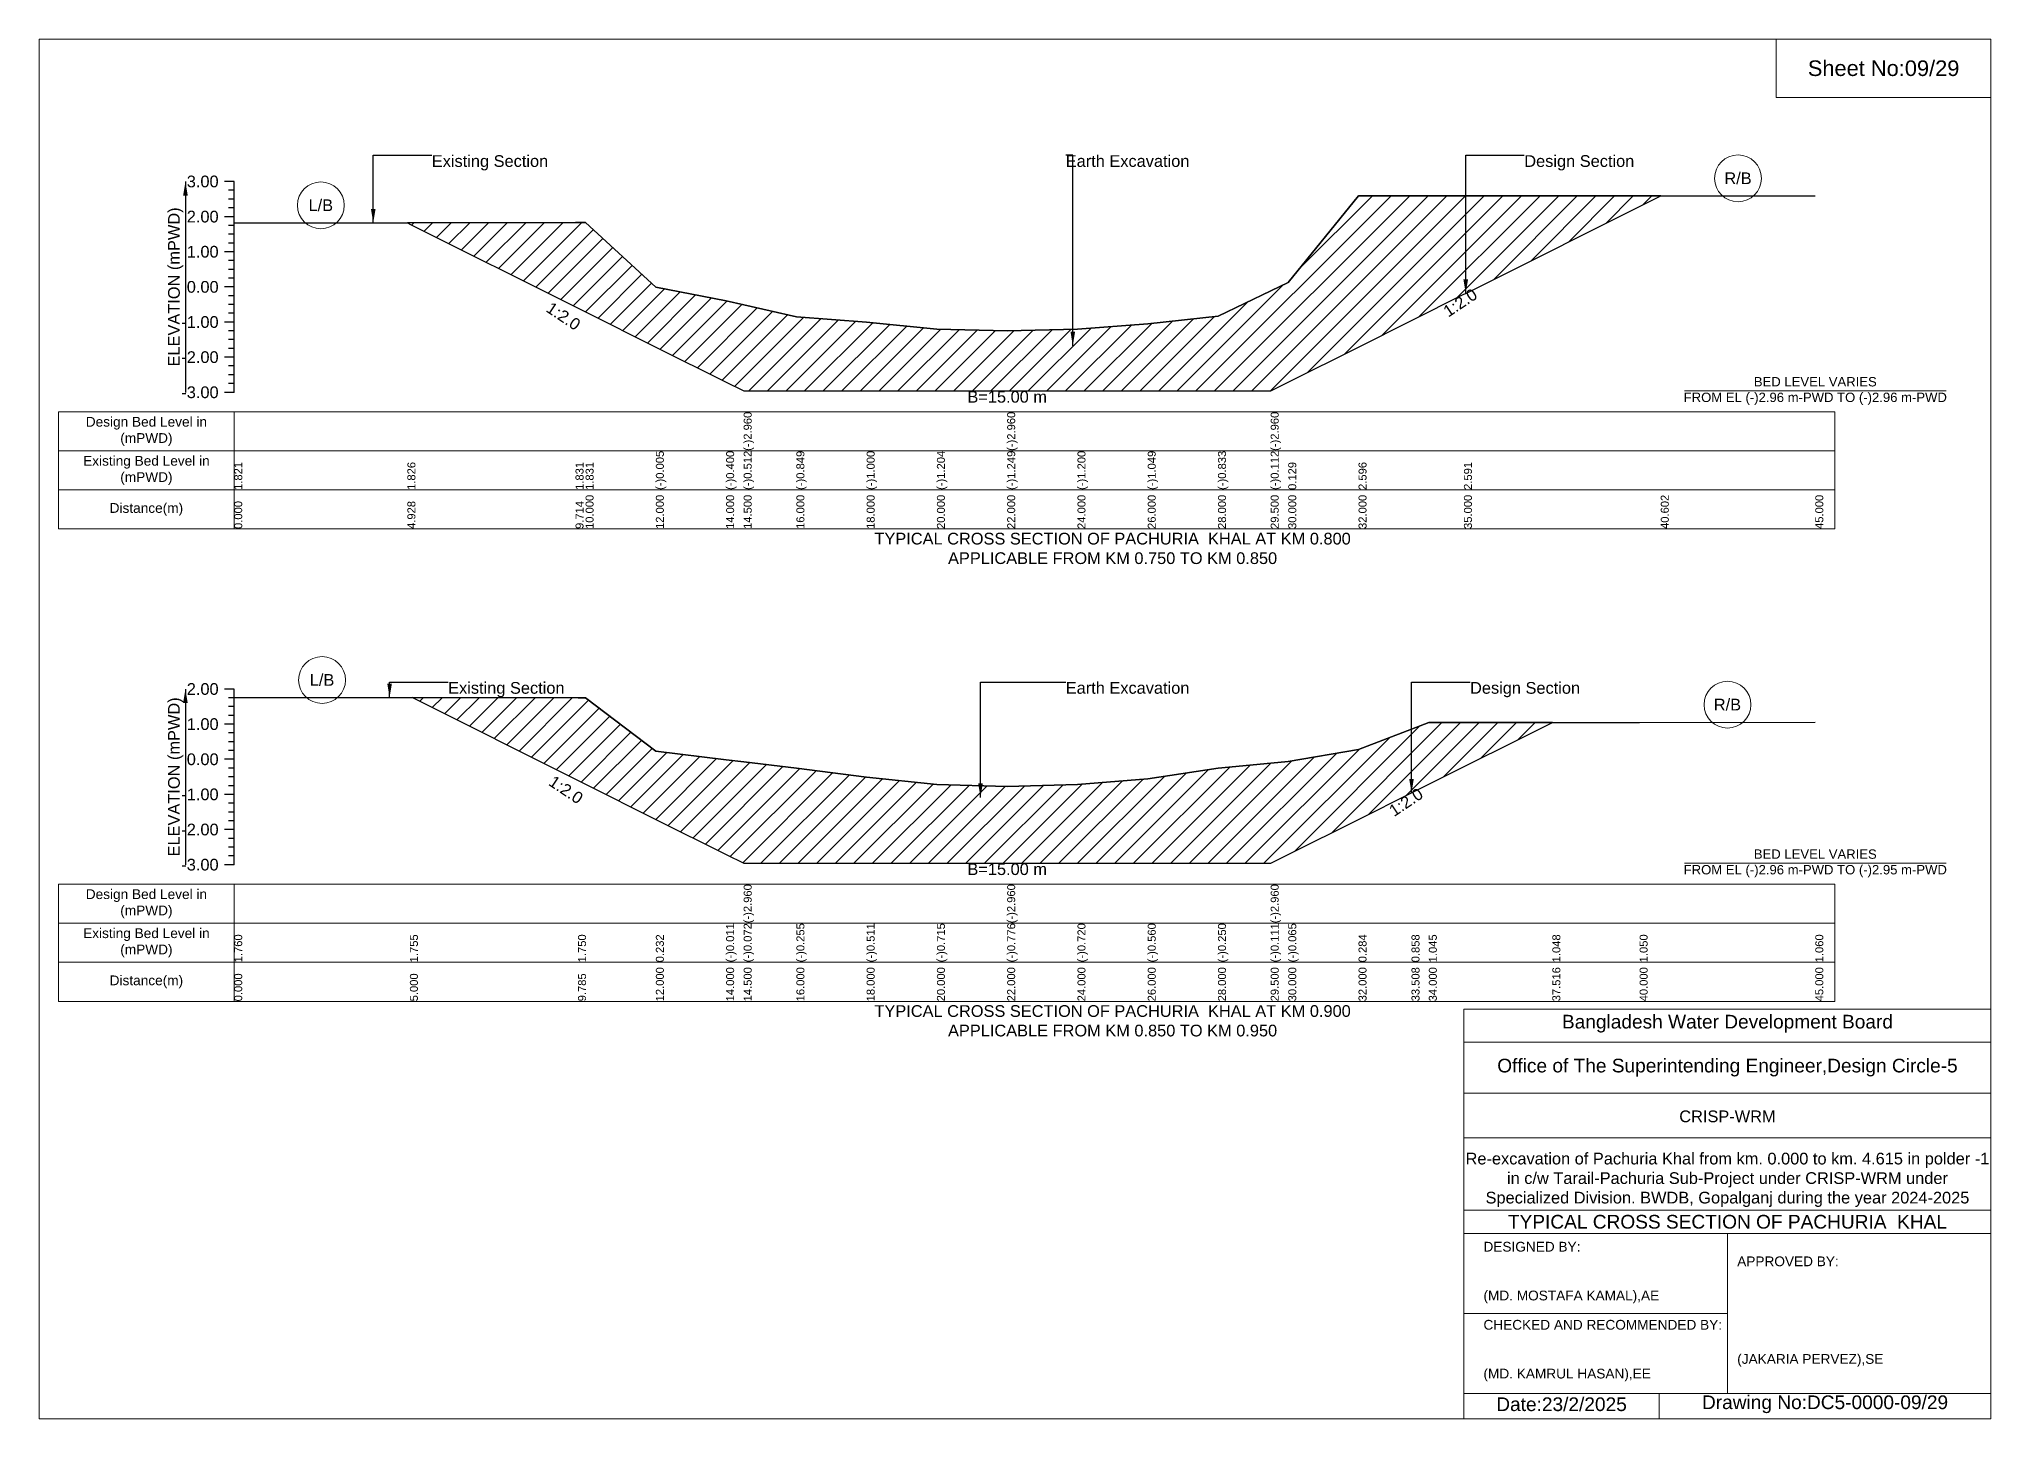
# Model space of a CAD drawing. Header units: inches. Extents: x 91000 to 388000, y -11806 to 0.
# Drawn here: x 180000 to 188000, y -5656 to 0 of the extents above; entities that cross this region are included whole.
import ezdxf

# ---------------------------------------------------------------- set-up
doc = ezdxf.new("R2010")
doc.units = ezdxf.units.IN
doc.header["$LTSCALE"] = 7
doc.header["$MEASUREMENT"] = 0
for name, color, linetype, lineweight in [('Cross section Data Border', 7, 'Continuous', 9), ('Cross Section Labels', 7, 'Continuous', 9), ('Existing_Bed_Level for Xsection', 7, 'Continuous', 25), ('Long Section Labels', 7, 'Continuous', 9)]:
    doc.layers.add(name, color=color, linetype=linetype, lineweight=lineweight)
doc.styles.get("Standard").update_dxf_attribs({"font": 'arial.ttf'})
doc.dimstyles.get("Standard").update_dxf_attribs({"dimtxt": 0.18, "dimasz": 0.18, "dimexe": 0.18, "dimexo": 0.0625, "dimgap": 0.09, "dimtad": 0, "dimtih": 1, "dimtoh": 1, "dimdec": 4, "dimzin": 0, "dimdsep": 46, "dimtxsty": 'Standard', "dimcen": 0.09, "dimadec": 0, "dimazin": 0, "dimtfac": 1, "dimtdec": 4, "dimtofl": 0, "dimtmove": 0, "dimatfit": 3, "dimfxl": 1, "dimtolj": 1, "dimtzin": 0, "dimarcsym": 0})

msp = doc.modelspace()

# ---------------------------------------------------------------- hatches: boundary and pattern name
at = {"layer": 'Existing_Bed_Level for Xsection'}
h = msp.add_hatch(dxfattribs=at)
h.set_pattern_fill('ANSI31', color=256, scale=432, style=0)
h.paths.add_polyline_path([(181509.7, -753.2), (181520, -758.4), (182198.8, -1097.8), (182240, -1118.4), (182528, -1262.4), (182816, -1406.4), (182888, -1442.4), (183104, -1442.4), (183392, -1442.4), (183680, -1442.4), (183968, -1442.4), (184256, -1442.4), (184544, -1442.4), (184832, -1442.4), (185048, -1442.4), (185120, -1406.4), (185408, -1262.4), (185840, -1046.4), (185847.3, -1042.7), (186646.7, -643), (185847.3, -643), (185840, -643), (185408, -642.3), (185120, -997.6), (185048, -1032.2), (184832, -1136.1), (184544, -1167.2), (184256, -1188.9), (183968, -1196), (183680, -1189.5), (183392, -1160.1), (183104, -1138.4), (182888, -1089.9), (182816, -1073.7), (182528, -1016.9), (182240, -752.5), (182198.8, -752.5), (181520, -753.2)])
h = msp.add_hatch(dxfattribs=at)
h.set_pattern_fill('ANSI31', color=256, scale=432, style=0)
h.paths.add_polyline_path([(181530.1, -2699.5), (182209.1, -3039), (182240, -3054.5), (182528, -3198.5), (182816, -3342.5), (182888, -3378.5), (183104, -3378.5), (183392, -3378.5), (183680, -3378.5), (183968, -3378.5), (184256, -3378.5), (184544, -3378.5), (184832, -3378.5), (185048, -3378.5), (185120, -3342.5), (185408, -3198.5), (185625.1, -3089.9), (185696, -3054.5), (186202.3, -2801.4), (185696, -2801.8), (185625.1, -2828.7), (185408, -2911.4), (185120, -2961.6), (185048, -2968.3), (184832, -2988.3), (184544, -3032.9), (184256, -3055.9), (183968, -3064), (183680, -3055.2), (183392, -3025.8), (183104, -2989), (182888, -2962.6), (182816, -2953.8), (182528, -2918.8), (182240, -2700.3), (182209.1, -2700.2)])

# ---------------------------------------------------------------- linework, layer by layer
at = {"layer": 'Cross section Data Border'}
for points in [[(180080, -1528.1), (187360, -1528.1), (187360, -2008.1), (180080, -2008.1)], [(180080, -3464.3), (187360, -3464.3), (187360, -3944.3), (180080, -3944.3)]]:
    msp.add_lwpolyline(points, close=True, dxfattribs=at)
for points in [[(180800, -1528.1), (180800, -2008.1)], [(180080, -1688.1), (187360, -1688.1)], [(180080, -1848.1), (187360, -1848.1)], [(180800, -3464.3), (180800, -3944.3)], [(180080, -3624.3), (187360, -3624.3)], [(180080, -3784.3), (187360, -3784.3)]]:
    msp.add_lwpolyline(points, dxfattribs=at)
at = {"layer": 'Cross Section Labels'}
for points in [[(186744.2, -1442.4), (187815.8, -1442.4)], [(186744.2, -3378.5), (187815.8, -3378.5)]]:
    msp.add_lwpolyline(points, dxfattribs=at)
for centre in [(186963.3, -571), (181154.8, -681.6), (181160, -2627.2), (186920, -2728.3)]:
    msp.add_circle(centre, 96, dxfattribs=at)
at = {"layer": 'Existing_Bed_Level for Xsection'}
for points in [[(180800, -584.1), (180760, -584.1)], [(180800, -620.1), (180776, -620.1)], [(180800, -1448.1), (180800, -1304.1), (180800, -1160.1), (180800, -1016.1), (180800, -872.1), (180800, -728.1), (180800, -584.1)], [(180800, -656.1), (180776, -656.1)], [(180800, -692.1), (180776, -692.1)], [(180800, -753.9), (181509.7, -753.2), (181520, -753.2), (182198.8, -752.5), (182240, -752.5), (182528, -1016.9), (182816, -1073.7), (182888, -1089.9), (182888, -1089.9), (183104, -1138.4), (183392, -1160.1), (183680, -1189.5), (183968, -1196), (183968, -1196), (184256, -1188.9), (184544, -1167.2), (184832, -1136.1), (185048, -1032.2), (185048, -1032.2), (185120, -997.6), (185408, -642.3), (185840, -643), (185847.3, -643), (186646.7, -643), (187280, -643)], [(180800, -728.1), (180760, -728.1)], [(180800, -764.1), (180776, -764.1)], [(180800, -872.1), (180760, -872.1)], [(180800, -800.1), (180776, -800.1)], [(180800, -836.1), (180776, -836.1)], [(180800, -908.1), (180776, -908.1)], [(180800, -944.1), (180776, -944.1)], [(180800, -1016.1), (180760, -1016.1)], [(180800, -980.1), (180776, -980.1)], [(180800, -1052.1), (180776, -1052.1)], [(180800, -1088.1), (180776, -1088.1)], [(180800, -1160.1), (180760, -1160.1)], [(180800, -1124.1), (180776, -1124.1)], [(180800, -1196.1), (180776, -1196.1)], [(180800, -1232.1), (180776, -1232.1)], [(180800, -1268.1), (180776, -1268.1)], [(180800, -1304.1), (180760, -1304.1)], [(180800, -1340.1), (180776, -1340.1)], [(180800, -1376.1), (180776, -1376.1)], [(180800, -1412.1), (180776, -1412.1)], [(180800, -1448.1), (180760, -1448.1)], [(180800, -2664.3), (180760, -2664.3)], [(180800, -2700.3), (180776, -2700.3)], [(180800, -3384.3), (180800, -3240.3), (180800, -3096.3), (180800, -2952.3), (180800, -2808.3), (180800, -2664.3)], [(180800, -2698.8), (181520, -2699.5), (181530.1, -2699.5), (182209.1, -2700.2), (182240, -2700.3), (182528, -2918.8), (182816, -2953.8), (182888, -2962.6), (182888, -2962.6), (183104, -2989), (183392, -3025.8), (183680, -3055.2), (183968, -3064), (183968, -3064), (184256, -3055.9), (184544, -3032.9), (184832, -2988.3), (185048, -2968.3), (185048, -2968.3), (185120, -2961.6), (185408, -2911.4), (185625.1, -2828.7), (185696, -2801.8), (186202.3, -2801.4), (186560, -2801.1), (187280, -2799.6)], [(180800, -2736.3), (180776, -2736.3)], [(180800, -2772.3), (180776, -2772.3)], [(180800, -2808.3), (180760, -2808.3)], [(180800, -2844.3), (180776, -2844.3)], [(180800, -2952.3), (180760, -2952.3)], [(180800, -2880.3), (180776, -2880.3)], [(180800, -2916.3), (180776, -2916.3)], [(180800, -2988.3), (180776, -2988.3)], [(180800, -3024.3), (180776, -3024.3)], [(180800, -3096.3), (180760, -3096.3)], [(180800, -3060.3), (180776, -3060.3)], [(180800, -3132.3), (180776, -3132.3)], [(180800, -3168.3), (180776, -3168.3)], [(180800, -3240.3), (180760, -3240.3)], [(180800, -3204.3), (180776, -3204.3)], [(180800, -3276.3), (180776, -3276.3)], [(180800, -3312.3), (180776, -3312.3)], [(180800, -3348.3), (180776, -3348.3)], [(180800, -3384.3), (180760, -3384.3)]]:
    msp.add_lwpolyline(points, dxfattribs=at)
for points in [[(181509.7, -753.2), (181520, -758.4), (182198.8, -1097.8), (182240, -1118.4), (182528, -1262.4), (182816, -1406.4), (182888, -1442.4), (182888, -1442.4), (183104, -1442.4), (183392, -1442.4), (183680, -1442.4), (183968, -1442.4), (183968, -1442.4), (184256, -1442.4), (184544, -1442.4), (184832, -1442.4), (185048, -1442.4), (185048, -1442.4), (185120, -1406.4), (185408, -1262.4), (185840, -1046.4), (185847.3, -1042.7), (186646.7, -643), (185847.3, -643), (185840, -643), (185408, -642.3), (185120, -997.6), (185048, -1032.2), (185048, -1032.2), (184832, -1136.1), (184544, -1167.2), (184256, -1188.9), (183968, -1196), (183968, -1196), (183680, -1189.5), (183392, -1160.1), (183104, -1138.4), (182888, -1089.9), (182888, -1089.9), (182816, -1073.7), (182528, -1016.9), (182240, -752.5), (182198.8, -752.5), (181520, -753.2)], [(181530.1, -2699.5), (181530.1, -2699.5), (182209.1, -3039), (182240, -3054.5), (182528, -3198.5), (182816, -3342.5), (182888, -3378.5), (182888, -3378.5), (183104, -3378.5), (183392, -3378.5), (183680, -3378.5), (183968, -3378.5), (183968, -3378.5), (184256, -3378.5), (184544, -3378.5), (184832, -3378.5), (185048, -3378.5), (185048, -3378.5), (185120, -3342.5), (185408, -3198.5), (185625.1, -3089.9), (185696, -3054.5), (186202.3, -2801.4), (185696, -2801.8), (185625.1, -2828.7), (185408, -2911.4), (185120, -2961.6), (185048, -2968.3), (185048, -2968.3), (184832, -2988.3), (184544, -3032.9), (184256, -3055.9), (183968, -3064), (183968, -3064), (183680, -3055.2), (183392, -3025.8), (183104, -2989), (182888, -2962.6), (182888, -2962.6), (182816, -2953.8), (182528, -2918.8), (182240, -2700.3), (182209.1, -2700.2), (181530.1, -2699.5)]]:
    msp.add_lwpolyline(points, close=True, dxfattribs=at)
at = {"layer": 'Long Section Labels'}
for points in [[(180000, 0), (188000, 0), (188000, -5656), (180000, -5656)], [(187120, 0), (188000, 0), (188000, -240), (187120, -240)]]:
    msp.add_lwpolyline(points, close=True, dxfattribs=at)
for points in [[(185840, -5656), (185840, -3976), (188000, -3976)], [(185840, -4112), (188000, -4112)], [(185840, -4320), (188000, -4320)], [(185840, -4504), (188000, -4504)], [(185840, -4800), (188000, -4800)], [(185840, -4896), (188000, -4896)], [(186920, -4896), (186920, -5552)], [(185840, -5224), (186920, -5224)], [(185840, -5552), (188000, -5552)], [(186640, -5552), (186640, -5656)]]:
    msp.add_lwpolyline(points, dxfattribs=at)

# ---------------------------------------------------------------- texts
at = {"layer": 'Cross section Data Border', "char_height": 40, "width": 640, "attachment_point": 5}
for s, insert in [('Design Bed Level in (mPWD)', (180440, -1608.1)), ('Existing Bed Level in (mPWD)', (180440, -1768.1)), ('Distance(m)', (180440, -1928.1)), ('Design Bed Level in (mPWD)', (180440, -3544.3)), ('Existing Bed Level in (mPWD)', (180440, -3704.3)), ('Distance(m)', (180440, -3864.3))]:
    msp.add_mtext(s, dxfattribs=dict(at, insert=insert))
at = {"layer": 'Cross Section Labels'}
for s, insert, char_height, attachment_point in [('Existing Section', (181609.8, -476.1), 48, 1), ('Earth Excavation', (184208, -476.1), 48, 1), ('Design Section', (186087.3, -476.1), 48, 1), ('R/B', (186963.3, -571), 48, 5), ('L/B', (181154.8, -681.6), 48, 5), ('BED LEVEL VARIES ^JFROM EL (-)2.96 m-PWD TO (-)2.96 m-PWD', (187280, -1442.4), 38.4, 5), ('B=15.00 m', (183968, -1442.4), 48, 2), ('TYPICAL CROSS SECTION OF PACHURIA  KHAL AT KM 0.800^JAPPLICABLE FROM KM 0.750 TO KM 0.850', (184400, -2088.1), 48, 5), ('L/B', (181160, -2627.2), 48, 5), ('Existing Section', (181676.7, -2635.5), 48, 1), ('Earth Excavation', (184208, -2635.5), 48, 1), ('Design Section', (185865.1, -2635.5), 48, 1), ('R/B', (186920, -2728.3), 48, 5), ('BED LEVEL VARIES ^JFROM EL (-)2.96 m-PWD TO (-)2.95 m-PWD', (187280, -3378.5), 38.4, 5), ('B=15.00 m', (183968, -3378.5), 48, 2), ('TYPICAL CROSS SECTION OF PACHURIA  KHAL AT KM 0.900^JAPPLICABLE FROM KM 0.850 TO KM 0.950', (184400, -4024.3), 48, 5)]:
    msp.add_mtext(s, dxfattribs=dict(at, insert=insert, char_height=char_height, attachment_point=attachment_point))
at = {"layer": 'Cross Section Labels', "char_height": 48, "attachment_point": 2}
for insert, rotation in [((185811.3, -1060.7), 33.69007), ((182162.8, -1115.8), 326.30993), ((182173.1, -3057), 326.30993), ((185589.1, -3107.9), 33.69007)]:
    msp.add_mtext('1:2.0', dxfattribs=dict(at, insert=insert, rotation=rotation))
at = {"layer": 'Existing_Bed_Level for Xsection', "char_height": 48, "attachment_point": 6}
for s, insert in [('3.00', (180736, -584.1)), ('2.00', (180736, -728.1)), ('1.00', (180736, -872.1)), ('0.00', (180736, -1016.1)), ('-1.00', (180736, -1160.1)), ('-2.00', (180736, -1304.1)), ('-3.00', (180736, -1448.1)), ('2.00', (180736, -2664.3)), ('1.00', (180736, -2808.3)), ('0.00', (180736, -2952.3)), ('-1.00', (180736, -3096.3)), ('-2.00', (180736, -3240.3)), ('-3.00', (180736, -3384.3))]:
    msp.add_mtext(s, dxfattribs=dict(at, insert=insert))
at = {"layer": 'Existing_Bed_Level for Xsection', "rotation": 90}
for s, insert, char_height, attachment_point in [('ELEVATION (mPWD)', (180560, -1016.1), 48, 5), ('(-)2.960', (182888, -1688.1), 32.8, 1), ('(-)2.960', (183968, -1688.1), 32.8, 1), ('(-)2.960', (185048, -1688.1), 32.8, 1), ('1.821', (180800, -1848.1), 32.8, 1), ('1.826', (181509.7, -1848.1), 32.8, 1), ('1.831', (182198.8, -1848.1), 32.8, 1), ('1.831', (182240, -1848.1), 32.8, 1), ('(-)0.005', (182528, -1848.1), 32.8, 1), ('(-)0.400', (182816, -1848.1), 32.8, 1), ('(-)0.512', (182888, -1848.1), 32.8, 1), ('(-)0.849', (183104, -1848.1), 32.8, 1), ('(-)1.000', (183392, -1848.1), 32.8, 1), ('(-)1.204', (183680, -1848.1), 32.8, 1), ('(-)1.249', (183968, -1848.1), 32.8, 1), ('(-)1.200', (184256, -1848.1), 32.8, 1), ('(-)1.049', (184544, -1848.1), 32.8, 1), ('(-)0.833', (184832, -1848.1), 32.8, 1), ('(-)0.112', (185048, -1848.1), 32.8, 1), ('0.129', (185120, -1848.1), 32.8, 1), ('2.596', (185408, -1848.1), 32.8, 1), ('2.591', (185840, -1848.1), 32.8, 1), ('0.000', (180800, -2008.1), 32.8, 1), ('4.928', (181509.7, -2008.1), 32.8, 1), ('9.714', (182198.8, -2008.1), 32.8, 1), ('10.000', (182240, -2008.1), 32.8, 1), ('12.000', (182528, -2008.1), 32.8, 1), ('14.000', (182816, -2008.1), 32.8, 1), ('14.500', (182888, -2008.1), 32.8, 1), ('16.000', (183104, -2008.1), 32.8, 1), ('18.000', (183392, -2008.1), 32.8, 1), ('20.000', (183680, -2008.1), 32.8, 1), ('22.000', (183968, -2008.1), 32.8, 1), ('24.000', (184256, -2008.1), 32.8, 1), ('26.000', (184544, -2008.1), 32.8, 1), ('28.000', (184832, -2008.1), 32.8, 1), ('29.500', (185048, -2008.1), 32.8, 1), ('30.000', (185120, -2008.1), 32.8, 1), ('32.000', (185408, -2008.1), 32.8, 1), ('35.000', (185840, -2008.1), 32.8, 1), ('40.602', (186646.7, -2008.1), 32.8, 1), ('45.000', (187280, -2008.1), 32.8, 1), ('ELEVATION (mPWD)', (180560, -3024.3), 48, 5), ('(-)2.960', (182888, -3624.3), 32.8, 1), ('(-)2.960', (183968, -3624.3), 32.8, 1), ('(-)2.960', (185048, -3624.3), 32.8, 1), ('1.760', (180800, -3784.3), 32.8, 1), ('1.755', (181520, -3784.3), 32.8, 1), ('1.750', (182209.1, -3784.3), 32.8, 1), ('0.232', (182528, -3784.3), 32.8, 1), ('(-)0.011', (182816, -3784.3), 32.8, 1), ('(-)0.072', (182888, -3784.3), 32.8, 1), ('(-)0.255', (183104, -3784.3), 32.8, 1), ('(-)0.511', (183392, -3784.3), 32.8, 1), ('(-)0.715', (183680, -3784.3), 32.8, 1), ('(-)0.776', (183968, -3784.3), 32.8, 1), ('(-)0.720', (184256, -3784.3), 32.8, 1), ('(-)0.560', (184544, -3784.3), 32.8, 1), ('(-)0.250', (184832, -3784.3), 32.8, 1), ('(-)0.111', (185048, -3784.3), 32.8, 1), ('(-)0.065', (185120, -3784.3), 32.8, 1), ('0.284', (185408, -3784.3), 32.8, 1), ('0.858', (185625.1, -3784.3), 32.8, 1), ('1.045', (185696, -3784.3), 32.8, 1), ('1.048', (186202.3, -3784.3), 32.8, 1), ('1.050', (186560, -3784.3), 32.8, 1), ('1.060', (187280, -3784.3), 32.8, 1), ('0.000', (180800, -3944.3), 32.8, 1), ('5.000', (181520, -3944.3), 32.8, 1), ('9.785', (182209.1, -3944.3), 32.8, 1), ('12.000', (182528, -3944.3), 32.8, 1), ('14.000', (182816, -3944.3), 32.8, 1), ('14.500', (182888, -3944.3), 32.8, 1), ('16.000', (183104, -3944.3), 32.8, 1), ('18.000', (183392, -3944.3), 32.8, 1), ('20.000', (183680, -3944.3), 32.8, 1), ('22.000', (183968, -3944.3), 32.8, 1), ('24.000', (184256, -3944.3), 32.8, 1), ('26.000', (184544, -3944.3), 32.8, 1), ('28.000', (184832, -3944.3), 32.8, 1), ('29.500', (185048, -3944.3), 32.8, 1), ('30.000', (185120, -3944.3), 32.8, 1), ('32.000', (185408, -3944.3), 32.8, 1), ('33.508', (185625.1, -3944.3), 32.8, 1), ('34.000', (185696, -3944.3), 32.8, 1), ('37.516', (186202.3, -3944.3), 32.8, 1), ('40.000', (186560, -3944.3), 32.8, 1), ('45.000', (187280, -3944.3), 32.8, 1)]:
    msp.add_mtext(s, dxfattribs=dict(at, insert=insert, char_height=char_height, attachment_point=attachment_point))
at = {"layer": 'Long Section Labels', "attachment_point": 5}
for s, insert, char_height in [('Sheet No:09/29', (187560, -120), 64), ('Bangladesh Water Development Board', (186920, -4036), 56), ('Office of The Superintending Engineer,Design Circle-5', (186920, -4216), 56)]:
    msp.add_mtext(s, dxfattribs=dict(at, insert=insert, char_height=char_height))
at = {"layer": 'Long Section Labels'}
for s, insert, char_height, width, attachment_point in [('CRISP-WRM', (186920, -4416), 48, 2240, 5), ('Re-excavation of Pachuria Khal from km. 0.000 to km. 4.615 in polder -1  in c/w Tarail-Pachuria Sub-Project under CRISP-WRM under Specialized Division. BWDB, Gopalganj during the year 2024-2025', (186920, -4676), 48, 2160, 5), ('TYPICAL CROSS SECTION OF PACHURIA  KHAL', (186920, -4848), 56, 2240, 5), ('DESIGNED BY:^J^J^J(MD. MOSTAFA KAMAL),AE', (185920, -5056), 40, 1120, 4), ('APPROVED BY:^J^J^J^J^J^J(JAKARIA PERVEZ),SE', (186960, -5216), 40, 1120, 4), ('CHECKED AND RECOMMENDED BY:^J^J^J(MD. KAMRUL HASAN),EE', (185920, -5376), 40, 1120, 4), ('Date:23/2/2025 ', (186240, -5596), 56, 1120, 5), ('Drawing No:DC5-0000-09/29', (187320, -5596), 56, 1760, 5)]:
    msp.add_mtext(s, dxfattribs=dict(at, insert=insert, char_height=char_height, width=width, attachment_point=attachment_point))

# ---------------------------------------------------------------- leaders
at = {"layer": 'Cross Section Labels', "annotation_type": 0, "has_hookline": 1, "hookline_direction": 0}
for points, text_width in [([(181369.8, -753.9), (181369.8, -476.1), (181609.7, -476.1)], 467.2), ([(184236.9, -1257.2), (184236.9, -476.1), (184207.9, -476.1)], 497), ([(185847.3, -1042.7), (185847.3, -476.1), (186087.3, -476.1)], 441.2), ([(181436.7, -2699.5), (181436.7, -2635.5), (181676.6, -2635.5)], 467.2), ([(183858.6, -3108.3), (183858.6, -2635.5), (184207.9, -2635.5)], 497), ([(185625.1, -3089.9), (185625.1, -2635.5), (185865.1, -2635.5)], 441.2)]:
    msp.add_leader(points, dimstyle='Standard', override={"dimasz": 57.6}, dxfattribs=dict(at, text_width=text_width))
at = {"layer": 'Existing_Bed_Level for Xsection'}
for points in [[(180600, -584.1), (180600, -1448.1)], [(180600, -2664.3), (180600, -3384.3)]]:
    msp.add_leader(points, dimstyle='Standard', override={"dimasz": 57.6}, dxfattribs=at)

doc.saveas('drawing.dxf')
